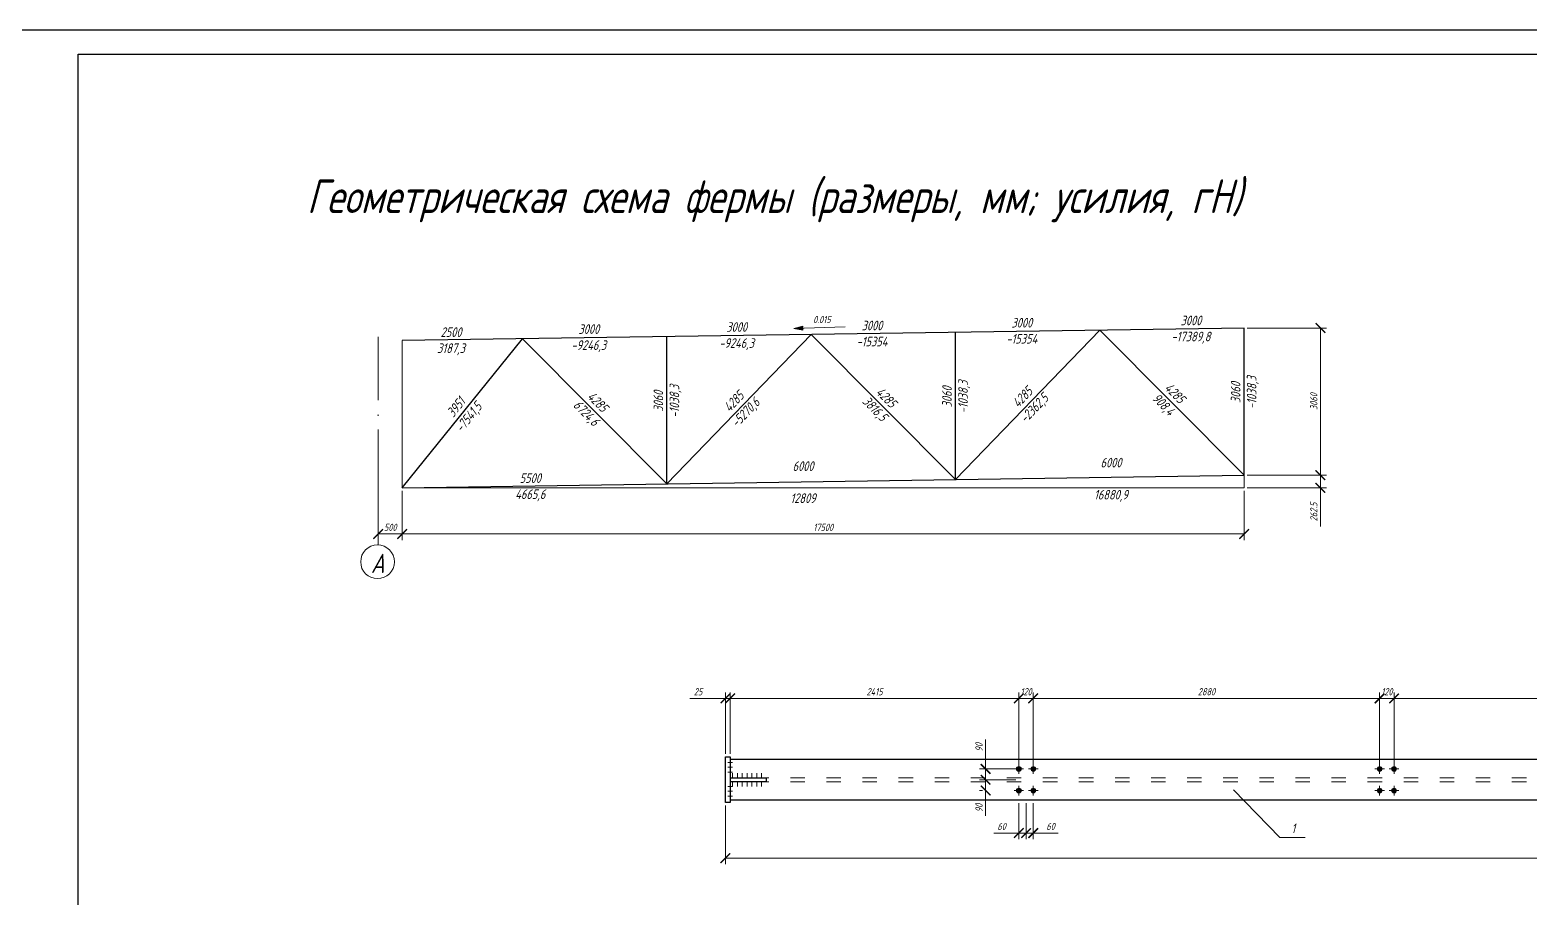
# Model space of a CAD drawing. Header units: millimetres. Extents: x 1665 to 4316, y 443 to 1647.
# Drawn here: x 2516 to 2827.6, y 1466.7 to 1647 of the extents above; entities that cross this region are included whole.
import ezdxf

# ---------------------------------------------------------------- set-up
doc = ezdxf.new("R2010")
doc.units = ezdxf.units.MM
doc.linetypes.add('ACAD_ISO03W100', pattern=[30, 12, -18])
doc.linetypes.add('ACAD_ISO04W100', pattern=[30, 24, -3, 0, -3])
doc.layers.get('0').update_dxf_attribs({"lineweight": 18})
doc.styles.get("Standard").update_dxf_attribs({"font": 'romans.shx', "width": 0.75, "oblique": 15, "height": 1.5})
doc.dimstyles.new('ISO-25', dxfattribs={"dimtxt": 1.5, "dimasz": 2, "dimexe": 1.25, "dimexo": 0.625, "dimtad": 1, "dimtxsty": 'Standard', "dimblk": 'ARCHTICK', "dimcen": 2.5, "dimadec": 0, "dimazin": 0, "dimtfac": 1, "dimtmove": 0, "dimatfit": 3, "dimldrblk": 'NONE', "dimfxl": 1, "dimlwd": 18, "dimlwe": 18, "dimarcsym": 0})

# ---------------------------------------------------------------- blocks, each defined once
blk = doc.blocks.new('_ArchTick')
at = {"color": 0, "linetype": 'ByBlock', "const_width": 0.15}
blk.add_lwpolyline([(-0.5, -0.5), (0.5, 0.5)], dxfattribs=at)
blk = doc.blocks.new('*D82')
at = {"color": 0, "lineweight": 18, "transparency": 16777216}
for p, q in [((2661.58, 1496.47), (2661.58, 1509.26)), ((2721.58, 1493.97), (2721.58, 1509.26)), ((2661.58, 1508.01), (2721.58, 1508.01))]:
    blk.add_line(p, q, dxfattribs=at)
at = {"layer": 'Defpoints', "color": 0, "transparency": 16777216}
for p in [(2721.58, 1508.01), (2661.58, 1495.84), (2721.58, 1493.34)]:
    blk.add_point(p, dxfattribs=at)
at = {"color": 0, "lineweight": 18, "transparency": 16777216, "xscale": 2, "yscale": 2, "zscale": 2, "rotation": 180}
blk.add_blockref('_ArchTick', (2661.58, 1508.01), dxfattribs=at)
at = {"color": 0, "lineweight": 18, "transparency": 16777216, "xscale": 2, "yscale": 2, "zscale": 2}
blk.add_blockref('_ArchTick', (2721.58, 1508.01), dxfattribs=at)
at = {"color": 0, "transparency": 16777216, "insert": (2691.58, 1509.39), "char_height": 1.5, "attachment_point": 5}
blk.add_mtext('2415', dxfattribs=at)
blk = doc.blocks.new('_None')
blk = doc.blocks.new('*D83')
at = {"color": 0, "lineweight": 18, "transparency": 16777216}
for p, q in [((2724.58, 1493.97), (2724.58, 1509.26)), ((2796.58, 1494.47), (2796.58, 1509.26)), ((2724.58, 1508.01), (2796.58, 1508.01))]:
    blk.add_line(p, q, dxfattribs=at)
at = {"layer": 'Defpoints', "color": 0, "transparency": 16777216}
for p in [(2796.58, 1508.01), (2724.58, 1493.34), (2796.58, 1493.84)]:
    blk.add_point(p, dxfattribs=at)
at = {"color": 0, "lineweight": 18, "transparency": 16777216, "xscale": 2, "yscale": 2, "zscale": 2, "rotation": 180}
blk.add_blockref('_ArchTick', (2724.58, 1508.01), dxfattribs=at)
at = {"color": 0, "lineweight": 18, "transparency": 16777216, "xscale": 2, "yscale": 2, "zscale": 2}
blk.add_blockref('_ArchTick', (2796.58, 1508.01), dxfattribs=at)
at = {"color": 0, "transparency": 16777216, "insert": (2760.58, 1509.39), "char_height": 1.5, "attachment_point": 5}
blk.add_mtext('2880', dxfattribs=at)
blk = doc.blocks.new('*D84')
at = {"color": 0, "lineweight": 18, "transparency": 16777216}
for p, q in [((2721.58, 1493.97), (2721.58, 1509.26)), ((2724.58, 1493.97), (2724.58, 1509.26)), ((2721.58, 1508.01), (2724.58, 1508.01))]:
    blk.add_line(p, q, dxfattribs=at)
at = {"layer": 'Defpoints', "color": 0, "transparency": 16777216}
for p in [(2724.58, 1508.01), (2721.58, 1493.34), (2724.58, 1493.34)]:
    blk.add_point(p, dxfattribs=at)
at = {"color": 0, "lineweight": 18, "transparency": 16777216, "xscale": 2, "yscale": 2, "zscale": 2, "rotation": 180}
blk.add_blockref('_ArchTick', (2721.58, 1508.01), dxfattribs=at)
at = {"color": 0, "lineweight": 18, "transparency": 16777216, "xscale": 2, "yscale": 2, "zscale": 2}
blk.add_blockref('_ArchTick', (2724.58, 1508.01), dxfattribs=at)
at = {"color": 0, "transparency": 16777216, "insert": (2723.08, 1509.39), "char_height": 1.5, "attachment_point": 5}
blk.add_mtext('120', dxfattribs=at)
blk = doc.blocks.new('*D85')
at = {"color": 0, "lineweight": 18, "transparency": 16777216}
for p, q in [((2799.58, 1493.97), (2799.58, 1509.26)), ((2871.58, 1494.47), (2871.58, 1509.26)), ((2799.58, 1508.01), (2871.58, 1508.01))]:
    blk.add_line(p, q, dxfattribs=at)
at = {"layer": 'Defpoints', "color": 0, "transparency": 16777216}
for p in [(2871.58, 1508.01), (2799.58, 1493.34), (2871.58, 1493.84)]:
    blk.add_point(p, dxfattribs=at)
at = {"color": 0, "lineweight": 18, "transparency": 16777216, "xscale": 2, "yscale": 2, "zscale": 2, "rotation": 180}
blk.add_blockref('_ArchTick', (2799.58, 1508.01), dxfattribs=at)
at = {"color": 0, "lineweight": 18, "transparency": 16777216, "xscale": 2, "yscale": 2, "zscale": 2}
blk.add_blockref('_ArchTick', (2871.58, 1508.01), dxfattribs=at)
at = {"color": 0, "transparency": 16777216, "insert": (2835.58, 1509.39), "char_height": 1.5, "attachment_point": 5}
blk.add_mtext('2880', dxfattribs=at)
blk = doc.blocks.new('*D86')
at = {"color": 0, "lineweight": 18, "transparency": 16777216}
for p, q in [((2796.58, 1493.97), (2796.58, 1509.26)), ((2799.58, 1493.97), (2799.58, 1509.26)), ((2796.58, 1508.01), (2799.58, 1508.01))]:
    blk.add_line(p, q, dxfattribs=at)
at = {"layer": 'Defpoints', "color": 0, "transparency": 16777216}
for p in [(2799.58, 1508.01), (2796.58, 1493.34), (2799.58, 1493.34)]:
    blk.add_point(p, dxfattribs=at)
at = {"color": 0, "lineweight": 18, "transparency": 16777216, "xscale": 2, "yscale": 2, "zscale": 2, "rotation": 180}
blk.add_blockref('_ArchTick', (2796.58, 1508.01), dxfattribs=at)
at = {"color": 0, "lineweight": 18, "transparency": 16777216, "xscale": 2, "yscale": 2, "zscale": 2}
blk.add_blockref('_ArchTick', (2799.58, 1508.01), dxfattribs=at)
at = {"color": 0, "transparency": 16777216, "insert": (2798.08, 1509.39), "char_height": 1.5, "attachment_point": 5}
blk.add_mtext('120', dxfattribs=at)
blk = doc.blocks.new('*D93')
at = {"color": 0, "lineweight": 18, "transparency": 16777216}
for p, q in [((2660.58, 1496.47), (2660.58, 1509.26)), ((2661.58, 1496.47), (2661.58, 1509.26)), ((2660.58, 1508.01), (2653.21, 1508.01)), ((2661.58, 1508.01), (2660.58, 1508.01)), ((2661.58, 1508.01), (2663.58, 1508.01))]:
    blk.add_line(p, q, dxfattribs=at)
at = {"layer": 'Defpoints', "color": 0, "transparency": 16777216}
for p in [(2660.58, 1508.01), (2660.58, 1495.84), (2661.58, 1495.84)]:
    blk.add_point(p, dxfattribs=at)
at = {"color": 0, "lineweight": 18, "transparency": 16777216, "xscale": 2, "yscale": 2, "zscale": 2}
blk.add_blockref('_ArchTick', (2660.58, 1508.01), dxfattribs=at)
at = {"color": 0, "lineweight": 18, "transparency": 16777216, "xscale": 2, "yscale": 2, "zscale": 2, "rotation": 180}
blk.add_blockref('_ArchTick', (2661.58, 1508.01), dxfattribs=at)
at = {"color": 0, "transparency": 16777216, "insert": (2654.9, 1509.39), "char_height": 1.5, "attachment_point": 5}
blk.add_mtext('25', dxfattribs=at)
blk = doc.blocks.new('*D97')
at = {"color": 0, "lineweight": 18, "transparency": 16777216}
for p, q in [((2660.58, 1485.72), (2660.58, 1473.55)), ((3098.08, 1485.72), (3098.08, 1473.55)), ((2660.58, 1474.8), (3098.08, 1474.8))]:
    blk.add_line(p, q, dxfattribs=at)
at = {"layer": 'Defpoints', "color": 0, "transparency": 16777216}
for p in [(2660.58, 1486.34), (3098.08, 1486.34), (3098.08, 1474.8)]:
    blk.add_point(p, dxfattribs=at)
at = {"color": 0, "lineweight": 18, "transparency": 16777216, "xscale": 2, "yscale": 2, "zscale": 2, "rotation": 180}
blk.add_blockref('_ArchTick', (2660.58, 1474.8), dxfattribs=at)
at = {"color": 0, "lineweight": 18, "transparency": 16777216, "xscale": 2, "yscale": 2, "zscale": 2}
blk.add_blockref('_ArchTick', (3098.08, 1474.8), dxfattribs=at)
at = {"color": 0, "transparency": 16777216, "insert": (2879.33, 1476.17), "char_height": 1.5, "attachment_point": 5}
blk.add_mtext('17500', dxfattribs=at)
blk = doc.blocks.new('*D98')
at = {"color": 0, "lineweight": 18, "transparency": 16777216}
for p, q in [((2723.08, 1486.22), (2723.08, 1478.76)), ((2724.58, 1486.22), (2724.58, 1478.76)), ((2723.08, 1480.01), (2724.58, 1480.01)), ((2724.58, 1480.01), (2729.76, 1480.01))]:
    blk.add_line(p, q, dxfattribs=at)
at = {"layer": 'Defpoints', "color": 0, "transparency": 16777216}
for p in [(2723.08, 1486.84), (2724.58, 1486.84), (2724.58, 1480.01)]:
    blk.add_point(p, dxfattribs=at)
at = {"color": 0, "lineweight": 18, "transparency": 16777216, "xscale": 2, "yscale": 2, "zscale": 2, "rotation": 180}
blk.add_blockref('_ArchTick', (2723.08, 1480.01), dxfattribs=at)
at = {"color": 0, "lineweight": 18, "transparency": 16777216, "xscale": 2, "yscale": 2, "zscale": 2}
blk.add_blockref('_ArchTick', (2724.58, 1480.01), dxfattribs=at)
at = {"color": 0, "transparency": 16777216, "insert": (2728.17, 1481.39), "char_height": 1.5, "attachment_point": 5}
blk.add_mtext('60', dxfattribs=at)
blk = doc.blocks.new('*D99')
at = {"color": 0, "lineweight": 18, "transparency": 16777216}
for p, q in [((2721.58, 1486.22), (2721.58, 1478.76)), ((2723.08, 1486.22), (2723.08, 1478.76)), ((2721.58, 1480.01), (2716.4, 1480.01)), ((2723.08, 1480.01), (2721.58, 1480.01))]:
    blk.add_line(p, q, dxfattribs=at)
at = {"layer": 'Defpoints', "color": 0, "transparency": 16777216}
for p in [(2721.58, 1486.84), (2723.08, 1486.84), (2721.58, 1480.01)]:
    blk.add_point(p, dxfattribs=at)
at = {"color": 0, "lineweight": 18, "transparency": 16777216, "xscale": 2, "yscale": 2, "zscale": 2, "rotation": 180}
blk.add_blockref('_ArchTick', (2721.58, 1480.01), dxfattribs=at)
at = {"color": 0, "lineweight": 18, "transparency": 16777216, "xscale": 2, "yscale": 2, "zscale": 2}
blk.add_blockref('_ArchTick', (2723.08, 1480.01), dxfattribs=at)
at = {"color": 0, "transparency": 16777216, "insert": (2717.99, 1481.39), "char_height": 1.5, "attachment_point": 5}
blk.add_mtext('60', dxfattribs=at)
blk = doc.blocks.new('*D157')
at = {"color": 0, "lineweight": 18, "transparency": 16777216}
for p, q in [((2714.67, 1493.34), (2714.67, 1499.44)), ((2720.96, 1493.34), (2713.42, 1493.34)), ((2714.67, 1491.09), (2714.67, 1493.34)), ((2720.96, 1491.09), (2713.42, 1491.09))]:
    blk.add_line(p, q, dxfattribs=at)
at = {"layer": 'Defpoints', "color": 0, "transparency": 16777216}
for p in [(2721.58, 1493.34), (2714.67, 1491.09), (2721.58, 1491.09)]:
    blk.add_point(p, dxfattribs=at)
at = {"color": 0, "lineweight": 18, "transparency": 16777216, "xscale": 2, "yscale": 2, "zscale": 2}
for p, rotation in [((2714.67, 1493.34), 90), ((2714.67, 1491.09), 270)]:
    blk.add_blockref('_ArchTick', p, dxfattribs=dict(at, rotation=rotation))
at = {"color": 0, "transparency": 16777216, "insert": (2713.3, 1497.83), "char_height": 1.5, "attachment_point": 5, "rotation": 90}
blk.add_mtext('90', dxfattribs=at)
blk = doc.blocks.new('*D158')
at = {"color": 0, "lineweight": 18, "transparency": 16777216}
for p, q in [((2714.05, 1491.09), (2713.42, 1491.09)), ((2714.67, 1491.09), (2714.67, 1488.84)), ((2714.05, 1488.84), (2713.42, 1488.84)), ((2714.67, 1488.84), (2714.67, 1483.61))]:
    blk.add_line(p, q, dxfattribs=at)
at = {"layer": 'Defpoints', "color": 0, "transparency": 16777216}
for p in [(2714.67, 1491.09), (2714.67, 1488.84), (2714.67, 1488.84)]:
    blk.add_point(p, dxfattribs=at)
at = {"color": 0, "lineweight": 18, "transparency": 16777216, "xscale": 2, "yscale": 2, "zscale": 2}
for p, rotation in [((2714.67, 1491.09), 90), ((2714.67, 1488.84), 270)]:
    blk.add_blockref('_ArchTick', p, dxfattribs=dict(at, rotation=rotation))
at = {"color": 0, "transparency": 16777216, "insert": (2713.3, 1485.22), "char_height": 1.5, "attachment_point": 5, "rotation": 90}
blk.add_mtext('90', dxfattribs=at)
blk = doc.blocks.new('*D196')
at = {"color": 0, "lineweight": 18, "transparency": 16777216}
for p, q in [((2588.41, 1551.07), (2588.41, 1540.93)), ((2593.41, 1551.15), (2593.41, 1540.93)), ((2593.41, 1542.18), (2588.41, 1542.18))]:
    blk.add_line(p, q, dxfattribs=at)
at = {"layer": 'Defpoints', "color": 0, "transparency": 16777216}
for p in [(2588.41, 1551.7), (2593.41, 1551.77), (2588.41, 1542.18)]:
    blk.add_point(p, dxfattribs=at)
at = {"color": 0, "lineweight": 18, "transparency": 16777216, "xscale": 2, "yscale": 2, "zscale": 2, "rotation": 180}
blk.add_blockref('_ArchTick', (2588.41, 1542.18), dxfattribs=at)
at = {"color": 0, "lineweight": 18, "transparency": 16777216, "xscale": 2, "yscale": 2, "zscale": 2}
blk.add_blockref('_ArchTick', (2593.41, 1542.18), dxfattribs=at)
at = {"color": 0, "transparency": 16777216, "insert": (2590.91, 1543.56), "char_height": 1.5, "attachment_point": 5}
blk.add_mtext('500', dxfattribs=at)
blk = doc.blocks.new('*D197')
at = {"color": 0, "lineweight": 18, "transparency": 16777216}
for p, q in [((2593.41, 1551.15), (2593.41, 1540.93)), ((2768.41, 1551.15), (2768.41, 1540.93)), ((2593.41, 1542.18), (2768.41, 1542.18))]:
    blk.add_line(p, q, dxfattribs=at)
at = {"layer": 'Defpoints', "color": 0, "transparency": 16777216}
for p in [(2593.41, 1551.77), (2768.41, 1551.77), (2768.41, 1542.18)]:
    blk.add_point(p, dxfattribs=at)
at = {"color": 0, "lineweight": 18, "transparency": 16777216, "xscale": 2, "yscale": 2, "zscale": 2, "rotation": 180}
blk.add_blockref('_ArchTick', (2593.41, 1542.18), dxfattribs=at)
at = {"color": 0, "lineweight": 18, "transparency": 16777216, "xscale": 2, "yscale": 2, "zscale": 2}
blk.add_blockref('_ArchTick', (2768.41, 1542.18), dxfattribs=at)
at = {"color": 0, "transparency": 16777216, "insert": (2680.91, 1543.56), "char_height": 1.5, "attachment_point": 5}
blk.add_mtext('17500', dxfattribs=at)
blk = doc.blocks.new('*D198')
at = {"color": 0, "lineweight": 18, "transparency": 16777216}
for p, q in [((2769.04, 1554.4), (2785.51, 1554.4)), ((2784.26, 1554.4), (2784.26, 1551.77)), ((2769.04, 1551.77), (2785.51, 1551.77)), ((2784.26, 1551.77), (2784.26, 1543.73))]:
    blk.add_line(p, q, dxfattribs=at)
at = {"layer": 'Defpoints', "color": 0, "transparency": 16777216}
for p in [(2768.41, 1554.4), (2768.41, 1551.77), (2784.26, 1551.77)]:
    blk.add_point(p, dxfattribs=at)
at = {"color": 0, "lineweight": 18, "transparency": 16777216, "xscale": 2, "yscale": 2, "zscale": 2}
for p, rotation in [((2784.26, 1554.4), 90), ((2784.26, 1551.77), 270)]:
    blk.add_blockref('_ArchTick', p, dxfattribs=dict(at, rotation=rotation))
at = {"color": 0, "transparency": 16777216, "insert": (2782.89, 1546.75), "char_height": 1.5, "attachment_point": 5, "rotation": 90}
blk.add_mtext('262.5', dxfattribs=at)
blk = doc.blocks.new('*D199')
at = {"color": 0, "lineweight": 18, "transparency": 16777216}
for p, q in [((2769.04, 1585), (2785.51, 1585)), ((2784.26, 1585), (2784.26, 1554.4)), ((2769.04, 1554.4), (2785.51, 1554.4))]:
    blk.add_line(p, q, dxfattribs=at)
at = {"layer": 'Defpoints', "color": 0, "transparency": 16777216}
for p in [(2768.41, 1585), (2768.41, 1554.4), (2784.26, 1554.4)]:
    blk.add_point(p, dxfattribs=at)
at = {"color": 0, "lineweight": 18, "transparency": 16777216, "xscale": 2, "yscale": 2, "zscale": 2}
for p, rotation in [((2784.26, 1585), 90), ((2784.26, 1554.4), 270)]:
    blk.add_blockref('_ArchTick', p, dxfattribs=dict(at, rotation=rotation))
at = {"color": 0, "transparency": 16777216, "insert": (2782.89, 1569.7), "char_height": 1.5, "attachment_point": 5, "rotation": 90}
blk.add_mtext('3060', dxfattribs=at)

msp = doc.modelspace()

# ---------------------------------------------------------------- hatches: boundary and pattern name
h = msp.add_hatch(color=256)
h.dxf.hatch_style = 1
h.paths.add_polyline_path([(2676.707, 1585.399), (2674.78, 1584.904), (2676.707, 1584.964)])
h.paths.add_polyline_path([(2676.707, 1584.964), (2674.78, 1584.904), (2676.707, 1584.538)])
h = msp.add_hatch(color=256)
h.dxf.hatch_style = 1
h.paths.add_polyline_path([(2721.581, 1493.84), (2721.581, 1493.34), (2722.081, 1493.34, 0.4142136)])
h.paths.add_polyline_path([(2722.081, 1493.34), (2721.581, 1493.34), (2721.581, 1492.84, 0.4142136)])
h.paths.add_polyline_path([(2721.581, 1493.84, 0.4142136), (2721.081, 1493.34, 0.4142136), (2721.581, 1492.84), (2721.581, 1493.34)])
h = msp.add_hatch(color=256)
h.dxf.hatch_style = 1
h.paths.add_polyline_path([(2724.581, 1493.84), (2724.581, 1493.34), (2725.081, 1493.34, 0.4142136)])
h.paths.add_polyline_path([(2725.081, 1493.34), (2724.581, 1493.34), (2724.581, 1492.84, 0.4142136)])
h.paths.add_polyline_path([(2724.581, 1493.84, 0.4142136), (2724.081, 1493.34, 0.4142136), (2724.581, 1492.84), (2724.581, 1493.34)])
h = msp.add_hatch(color=256)
h.dxf.hatch_style = 1
h.paths.add_polyline_path([(2796.581, 1493.84), (2796.581, 1493.34), (2797.081, 1493.34, 0.4142136)])
h.paths.add_polyline_path([(2797.081, 1493.34), (2796.581, 1493.34), (2796.581, 1492.84, 0.4142136)])
h.paths.add_polyline_path([(2796.581, 1493.84, 0.4142136), (2796.081, 1493.34, 0.4142136), (2796.581, 1492.84), (2796.581, 1493.34)])
h = msp.add_hatch(color=256)
h.dxf.hatch_style = 1
h.paths.add_polyline_path([(2799.581, 1493.84), (2799.581, 1493.34), (2800.081, 1493.34, 0.4142136)])
h.paths.add_polyline_path([(2800.081, 1493.34), (2799.581, 1493.34), (2799.581, 1492.84, 0.4142136)])
h.paths.add_polyline_path([(2799.581, 1493.84, 0.4142136), (2799.081, 1493.34, 0.4142136), (2799.581, 1492.84), (2799.581, 1493.34)])
h = msp.add_hatch(color=256)
h.dxf.hatch_style = 1
h.paths.add_polyline_path([(2721.581, 1489.34), (2721.581, 1488.84), (2722.081, 1488.84, 0.4142136)])
h.paths.add_polyline_path([(2722.081, 1488.84), (2721.581, 1488.84), (2721.581, 1488.34, 0.4142136)])
h.paths.add_polyline_path([(2721.581, 1489.34, 0.4142136), (2721.081, 1488.84, 0.4142136), (2721.581, 1488.34), (2721.581, 1488.84)])
h = msp.add_hatch(color=256)
h.dxf.hatch_style = 1
h.paths.add_polyline_path([(2724.581, 1489.34), (2724.581, 1488.84), (2725.081, 1488.84, 0.4142136)])
h.paths.add_polyline_path([(2725.081, 1488.84), (2724.581, 1488.84), (2724.581, 1488.34, 0.4142136)])
h.paths.add_polyline_path([(2724.581, 1489.34, 0.4142136), (2724.081, 1488.84, 0.4142136), (2724.581, 1488.34), (2724.581, 1488.84)])
h = msp.add_hatch(color=256)
h.dxf.hatch_style = 1
h.paths.add_polyline_path([(2796.581, 1489.34), (2796.581, 1488.84), (2797.081, 1488.84, 0.4142136)])
h.paths.add_polyline_path([(2797.081, 1488.84), (2796.581, 1488.84), (2796.581, 1488.34, 0.4142136)])
h.paths.add_polyline_path([(2796.581, 1489.34, 0.4142136), (2796.081, 1488.84, 0.4142136), (2796.581, 1488.34), (2796.581, 1488.84)])
h = msp.add_hatch(color=256)
h.dxf.hatch_style = 1
h.paths.add_polyline_path([(2799.581, 1489.34), (2799.581, 1488.84), (2800.081, 1488.84, 0.4142136)])
h.paths.add_polyline_path([(2800.081, 1488.84), (2799.581, 1488.84), (2799.581, 1488.34, 0.4142136)])
h.paths.add_polyline_path([(2799.581, 1489.34, 0.4142136), (2799.081, 1488.84, 0.4142136), (2799.581, 1488.34), (2799.581, 1488.84)])

# ---------------------------------------------------------------- linework, layer by layer
at = {"lineweight": -2}
msp.add_line((2506.02, 1646.955), (3347.02, 1646.955), dxfattribs=at)
at = {"lineweight": 30}
for p, q in [((2526.02, 1641.955), (3342.02, 1641.955)), ((2526.02, 1057.955), (2526.02, 1641.955)), ((2768.412, 1584.997), (2593.412, 1582.372)), ((2648.412, 1552.597), (2678.412, 1583.647)), ((2648.412, 1552.597), (2648.412, 1583.197)), ((2678.412, 1583.647), (2708.412, 1553.497)), ((2708.412, 1553.497), (2738.412, 1584.547)), ((2708.412, 1553.497), (2708.412, 1584.097)), ((2738.412, 1584.547), (2768.412, 1554.397)), ((2768.412, 1554.397), (2768.412, 1584.997)), ((2593.412, 1551.772), (2618.412, 1582.747)), ((2618.412, 1582.747), (2648.412, 1552.597)), ((2593.412, 1551.772), (2768.412, 1554.397)), ((2660.581, 1486.34), (2660.581, 1495.84)), ((2660.581, 1495.84), (2661.581, 1495.84)), ((2661.581, 1495.84), (2661.581, 1486.34)), ((2661.581, 1495.34), (3097.081, 1495.34)), ((2661.581, 1491.49), (2669.081, 1491.49)), ((2669.081, 1490.69), (2661.581, 1490.69)), ((2669.081, 1491.49), (2669.081, 1490.69)), ((3097.081, 1486.84), (2661.581, 1486.84)), ((2661.581, 1486.34), (2660.581, 1486.34))]:
    msp.add_line(p, q, dxfattribs=at)
at = {"linetype": 'ACAD_ISO04W100'}
msp.add_line((2588.412, 1539.898), (2588.412, 1583.132), dxfattribs=at)
for p, q in [((2674.78, 1584.904), (2676.707, 1585.399)), ((2685.454, 1585.233), (2674.78, 1584.904)), ((2676.707, 1584.538), (2674.78, 1584.904)), ((2676.707, 1585.399), (2676.707, 1584.538)), ((2768.412, 1551.772), (2768.412, 1554.397)), ((2661.081, 1494.693), (2662.081, 1494.693)), ((2661.081, 1493.693), (2662.081, 1493.693)), ((2661.081, 1492.693), (2662.081, 1492.693)), ((2720.581, 1493.34), (2722.581, 1493.34)), ((2721.581, 1492.34), (2721.581, 1494.34)), ((2723.581, 1493.34), (2725.581, 1493.34)), ((2724.581, 1492.34), (2724.581, 1494.34)), ((2795.581, 1493.34), (2797.581, 1493.34)), ((2796.581, 1492.34), (2796.581, 1494.34)), ((2798.581, 1493.34), (2800.581, 1493.34)), ((2799.581, 1492.34), (2799.581, 1494.34)), ((2661.081, 1489.693), (2662.081, 1489.693)), ((2662.081, 1491.49), (2662.081, 1492.49)), ((2662.081, 1489.69), (2662.081, 1490.69)), ((2663.081, 1491.49), (2663.081, 1492.49)), ((2663.081, 1489.69), (2663.081, 1490.69)), ((2664.081, 1491.49), (2664.081, 1492.49)), ((2664.081, 1489.69), (2664.081, 1490.69)), ((2665.081, 1491.49), (2665.081, 1492.49)), ((2665.081, 1489.69), (2665.081, 1490.69)), ((2666.081, 1491.49), (2666.081, 1492.49)), ((2666.081, 1489.69), (2666.081, 1490.69)), ((2667.081, 1491.49), (2667.081, 1492.49)), ((2667.081, 1489.69), (2667.081, 1490.69)), ((2668.081, 1491.49), (2668.081, 1492.49)), ((2668.081, 1489.69), (2668.081, 1490.69)), ((2721.581, 1487.84), (2721.581, 1489.84)), ((2724.581, 1487.84), (2724.581, 1489.84)), ((2796.581, 1487.84), (2796.581, 1489.84)), ((2799.581, 1487.84), (2799.581, 1489.84)), ((2661.081, 1488.693), (2662.081, 1488.693)), ((2661.081, 1487.693), (2662.081, 1487.693)), ((2720.581, 1488.84), (2722.581, 1488.84)), ((2723.581, 1488.84), (2725.581, 1488.84)), ((2766.229, 1488.998), (2775.812, 1479.102)), ((2795.581, 1488.84), (2797.581, 1488.84)), ((2798.581, 1488.84), (2800.581, 1488.84)), ((2775.812, 1479.102), (2781.088, 1479.102))]:
    msp.add_line(p, q)
at = {"lineweight": 15}
for q in [(2593.412, 1582.372), (2768.412, 1551.772)]:
    msp.add_line((2593.412, 1551.772), q, dxfattribs=at)
at = {"linetype": 'ACAD_ISO03W100', "ltscale": 0.25}
for p, q in [((3089.581, 1491.49), (2669.081, 1491.49)), ((3089.581, 1490.69), (2669.081, 1490.69))]:
    msp.add_line(p, q, dxfattribs=at)
for centre, radius in [((2588.262, 1536.398), 3.5), ((2721.581, 1493.34), 0.5), ((2724.581, 1493.34), 0.5), ((2796.581, 1493.34), 0.5), ((2799.581, 1493.34), 0.5), ((2721.581, 1488.84), 0.5), ((2724.581, 1488.84), 0.5), ((2796.581, 1488.84), 0.5), ((2799.581, 1488.84), 0.5)]:
    msp.add_circle(centre, radius)

# ---------------------------------------------------------------- texts
for s, width, gutter_width, insert, char_height, attachment_point in [('Геометрическая схема фермы (размеры, мм; усилия, гН)', 275.87234, 12.5, (2573.592, 1615.89), 7, 1), ('3000\\P-9246,3', 20.83639, 7.5, (2662.921, 1583.305), 2, 5), ('0.015', 8.58167, 7.5, (2678.823, 1587.508), 1.5, 1), ('3000\\P-15354', 20.83639, 7.5, (2691.051, 1583.85), 2, 5), ('3000\\P-15354', 20.83639, 7.5, (2722.193, 1584.429), 2, 5), ('3000\\P-17389,8', 20.83639, 7.5, (2757.36, 1584.664), 2, 5), ('2500\\P3187,3', 20.83639, 7.5, (2603.551, 1582.24), 2, 5), ('3000\\P-9246,3', 20.83639, 7.5, (2632.184, 1582.877), 2, 5), ('6000\\P\\P12809', 20.83639, 7.5, (2676.723, 1552.953), 2, 5), ('6000\\P\\P16880,9', 20.83639, 7.5, (2740.736, 1553.45), 2, 5), ('5500\\P4665,6', 20.83639, 7.5, (2620.021, 1551.891), 2, 5), ('А', 3.84388, 12.5, (2586.894, 1538.071), 4, 1), ('1', 5.08103, 7.5, (2778.624, 1480.975), 2, 5)]:
    msp.add_mtext_dynamic_manual_height_columns(s, width=width, gutter_width=gutter_width, heights=[0], dxfattribs=dict(insert=insert, char_height=char_height, attachment_point=attachment_point))
at = {"char_height": 2, "attachment_point": 5}
for s, insert, rotation in [('3060\\P-1038,3', (2708.544, 1570.665), 90), ('3060\\P-1038,3', (2768.544, 1571.565), 90), ('3951\\P-7541,5', (2606.05, 1567.342), 51.09291), ('4285\\P6724,6', (2632.68, 1568.343), 314.85712), ('3060\\P-1038,3', (2648.544, 1569.765), 90), ('4285\\P-5270,6', (2663.68, 1568.416), 45.98533), ('4285\\P3816,5', (2692.68, 1569.243), 314.85712), ('4285\\P-2362,5', (2723.68, 1569.316), 45.98533), ('4285\\P908,4', (2752.68, 1570.143), 314.85712)]:
    msp.add_mtext_dynamic_manual_height_columns(s, width=20.83639, gutter_width=7.5, heights=[0], dxfattribs=dict(at, insert=insert, rotation=rotation))

# ---------------------------------------------------------------- dimensions: what is measured, and where the dimension line sits
for base, p1, p2, text, picture, middle in [((2784.264, 1554.397), (2768.412, 1584.997), (2768.412, 1554.397), '3060', '*D199', (2782.889, 1569.697)), ((2784.264, 1551.772), (2768.412, 1554.397), (2768.412, 1551.772), '262.5', '*D198', (2782.889, 1546.75)), ((2714.675, 1488.84), (2714.675, 1491.09), (2714.675, 1488.84), '90', '*D158', (2713.3, 1485.224))]:
    dim = msp.add_linear_dim(base=base, p1=p1, p2=p2, angle=90, text=text, dimstyle='ISO-25')
    dim.commit()
    dim.dimension.update_dxf_attribs({"geometry": picture, "text_midpoint": middle})
for base, p1, p2, text, picture, middle in [((2588.412, 1542.184), (2593.412, 1551.772), (2588.412, 1551.697), '500', '*D196', (2590.912, 1543.559)), ((2768.412, 1542.184), (2593.412, 1551.772), (2768.412, 1551.772), '17500', '*D197', (2680.912, 1543.559)), ((2660.581, 1508.015), (2661.581, 1495.84), (2660.581, 1495.84), '25', '*D93', (2654.898, 1509.39)), ((2721.581, 1508.015), (2661.581, 1495.84), (2721.581, 1493.34), '2415', '*D82', (2691.581, 1509.39)), ((2796.581, 1508.015), (2724.581, 1493.34), (2796.581, 1493.84), '2880', '*D83', (2760.581, 1509.39)), ((2871.581, 1508.015), (2799.581, 1493.34), (2871.581, 1493.84), '2880', '*D85', (2835.581, 1509.39)), ((2721.581, 1480.012), (2723.081, 1486.84), (2721.581, 1486.84), '60', '*D99', (2717.991, 1481.387)), ((2724.581, 1480.012), (2723.081, 1486.84), (2724.581, 1486.84), '60', '*D98', (2728.17, 1481.387)), ((3098.081, 1474.798), (2660.581, 1486.34), (3098.081, 1486.34), '17500', '*D97', (2879.331, 1476.173))]:
    dim = msp.add_linear_dim(base=base, p1=p1, p2=p2, text=text, dimstyle='ISO-25')
    dim.commit()
    dim.dimension.update_dxf_attribs({"geometry": picture, "text_midpoint": middle})
for base, p1, p2, picture, middle in [((2724.581, 1508.015), (2721.581, 1493.34), (2724.581, 1493.34), '*D84', (2723.081, 1508.015)), ((2799.581, 1508.015), (2796.581, 1493.34), (2799.581, 1493.34), '*D86', (2798.081, 1508.015))]:
    dim = msp.add_linear_dim(base=base, p1=p1, p2=p2, text='120', dimstyle='ISO-25')
    dim.commit()
    dim.dimension.update_dxf_attribs({"geometry": picture, "text_midpoint": middle, "dimtype": 160})
dim = msp.add_linear_dim(base=(2714.675, 1491.09), p1=(2721.581, 1493.34), p2=(2721.581, 1491.09), angle=90, text='90', dimstyle='ISO-25')
dim.commit()
dim.dimension.update_dxf_attribs({"geometry": '*D157', "text_midpoint": (2714.675, 1497.827), "dimtype": 160})

doc.saveas('drawing.dxf')
